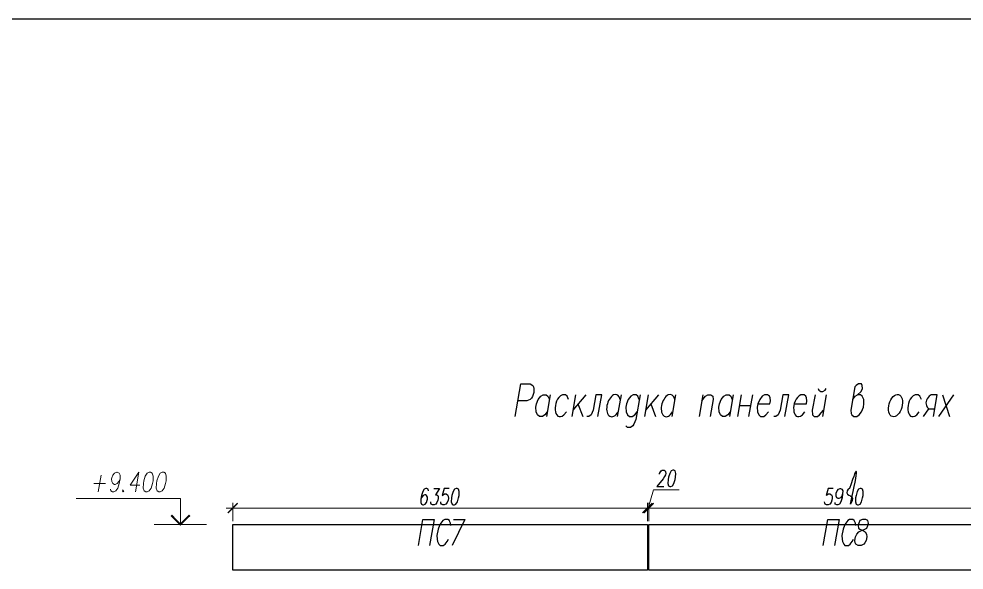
# Model space of a CAD drawing. Header units: millimetres. Extents: x 148937 to 2048786, y 870 to 351006.
# Drawn here: x 521754 to 536227, y 342560 to 351006 of the extents above; entities that cross this region are included whole.
import ezdxf

# ---------------------------------------------------------------- set-up
doc = ezdxf.new("R2010")
doc.units = ezdxf.units.MM
doc.layers.add('PDF _Геометрия', color=7, linetype='Continuous')
doc.layers.add('PDF _Сплошная заливка', color=7, linetype='Continuous', true_color=0x007eff)

msp = doc.modelspace()

# ---------------------------------------------------------------- linework, layer by layer
at = {"color": 3}
msp.add_lwpolyline([(494549.10833, 351006.44095), (642718.89428, 351006.44095), (642718.89428, 246432.46935), (494549.10833, 246432.46935)], close=True, dxfattribs=at)
at = {"layer": 'PDF _Геометрия', "lineweight": 25}
for points in [[(529352.72026, 344914.05427), (529440.7976, 345414.59133), (529580.4324, 345414.59133), (529621.24873, 345390.96082)], [(533992.89343, 345343.69981), (534003.63457, 345317.92108), (534031.56153, 345294.29058), (534061.63672, 345294.29058), (534098.15659, 345317.92108), (534117.49064, 345343.69981)], [(534521.3578, 345176.13613), (534560.0259, 345223.39714), (534594.39754, 345247.02764), (534650.25146, 345294.28865), (534673.88197, 345343.69789), (534667.43728, 345390.9589), (534654.54792, 345414.58941), (534609.43514, 345414.58941), (534572.91526, 345390.9589), (534553.58121, 345367.3284), (534491.28261, 345008.57437), (534497.72729, 344961.31336), (534510.61666, 344937.68285), (534536.39539, 344914.05235), (534583.6564, 344914.05235), (534618.02805, 344937.68285), (534656.69615, 344984.94386), (534684.62311, 345057.98361), (534693.21602, 345105.24462), (534691.06779, 345176.13613), (534667.43728, 345223.39714), (534641.65855, 345247.02764), (534594.39754, 345247.02764)], [(529584.72886, 345176.13805), (529533.17139, 345152.50755), (529393.53659, 345152.50755)], [(529844.66406, 344984.94509), (529805.99596, 344937.68408), (529769.47609, 344914.05357), (529724.36331, 344914.05357), (529696.43635, 344937.68408), (529674.95407, 344984.94509), (529670.65761, 345057.98483), (529679.25053, 345105.24584), (529707.17749, 345176.13735), (529747.99381, 345223.39836), (529782.36546, 345247.02887), (529829.62647, 345247.02887), (529855.4052, 345223.39836), (529879.0357, 345176.13735)], [(529889.77719, 345247.02694), (529831.77504, 344914.05165)], [(530171.19668, 345176.13613), (530149.7144, 345223.39714), (530123.93567, 345247.02764), (530076.67466, 345247.02764)], [(530278.60807, 345247.02694), (530218.45769, 344914.05165)], [(530433.28073, 345247.02694), (530235.64378, 345008.57367)], [(530620.17523, 344914.05165), (530680.3256, 345247.02694), (530587.95181, 345247.02694), (530544.98726, 345008.57367), (530517.06029, 344937.68215), (530482.68865, 344914.05165), (530450.46524, 344914.05165)], [(530974.63393, 345247.02694), (530914.48356, 344914.05165)], [(531268.94008, 345247.02694), (531200.19679, 344866.79064), (531172.26983, 344795.89913), (531152.93579, 344772.26862), (531118.56414, 344746.48989), (531071.30313, 344746.48989), (531045.5244, 344772.26862)], [(531256.05124, 345176.13613), (531243.16187, 345199.76663), (531232.42073, 345223.39714), (531206.642, 345247.02764), (531159.38099, 345247.02764), (531125.00935, 345223.39714), (531084.19302, 345176.13613), (531056.26606, 345105.24462), (531049.82138, 345057.98361), (531051.96961, 344984.94386), (531073.45188, 344937.68285), (531101.37884, 344914.05235), (531146.49163, 344914.05235), (531183.0115, 344937.68285), (531221.6796, 344984.94386)], [(531391.39063, 345247.02694), (531333.38849, 344914.05165)], [(531546.06111, 345247.02694), (531350.57238, 345008.57367)], [(531810.29329, 345247.02694), (531750.14291, 344914.05165)], [(532227.04999, 345247.02694), (532169.04784, 344914.05165)], [(532209.86487, 345152.50877), (532270.01524, 345223.40029), (532304.38689, 345247.03079), (532351.6479, 345247.03079), (532377.42663, 345223.40029), (532386.01954, 345176.13928), (532338.75853, 344914.0555)], [(532645.95483, 344984.94509), (532607.28673, 344937.68408), (532570.76686, 344914.05357), (532525.65408, 344914.05357), (532497.72712, 344937.68408), (532476.24484, 344984.94509), (532471.94839, 345057.98483), (532480.5413, 345105.24584), (532508.46826, 345176.13735), (532549.28458, 345223.39836), (532583.65623, 345247.02887), (532630.91724, 345247.02887), (532656.69597, 345223.39836), (532678.17825, 345176.13735)], [(532691.06578, 345247.02694), (532633.06363, 344914.05165)], [(532815.66447, 345247.02694), (532757.66232, 344914.05165)], [(532985.37411, 345247.02694), (532927.37196, 344914.05165)], [(533069.15595, 345105.24531), (533253.90354, 345105.24531), (533262.49645, 345152.50632), (533256.05176, 345199.76733), (533245.31063, 345223.39784), (533217.38367, 345247.02834), (533172.27088, 345247.02834), (533135.75101, 345223.39784), (533097.08291, 345176.13683), (533069.15595, 345105.24531), (533060.56304, 345057.9843), (533062.71127, 344984.94456), (533086.34177, 344937.68355), (533112.12051, 344914.05305), (533159.38152, 344914.05305), (533193.75316, 344937.68355), (533234.56949, 344984.94456)], [(533483.76425, 344914.05165), (533543.91463, 345247.02694), (533449.39261, 345247.02694), (533408.57628, 345008.57367), (533380.64932, 344937.68215), (533344.12945, 344914.05165), (533314.05426, 344914.05165)], [(533625.54614, 345105.24531), (533812.44195, 345105.24531), (533821.03487, 345152.50632), (533812.44195, 345199.76733), (533801.70082, 345223.39784), (533775.92208, 345247.02834), (533728.66107, 345247.02834)], [(533945.63216, 345247.02694), (533902.66761, 345008.57367), (533906.96406, 344937.68215), (533932.74279, 344914.05165), (533980.0038, 344914.05165), (534014.37545, 344937.68215), (534074.52582, 345008.57367)], [(534115.3418, 345247.02694), (534057.33965, 344914.05165)], [(535573.98807, 345176.13613), (535550.35756, 345223.39714), (535524.57883, 345247.02764), (535477.31782, 345247.02764)], [(535758.73687, 344914.05427), (535816.73902, 345247.02957), (535724.36523, 345247.02957), (535689.99359, 345223.39906)], [(536065.93186, 345247.02694), (535836.0715, 344914.05165)], [(535894.07408, 345247.02694), (536005.78192, 344914.05165)], [(530315.12645, 345105.24531), (530388.1662, 344914.05305)], [(531427.90902, 345105.24531), (531503.09699, 344914.05305)], [(532785.58832, 345081.61796), (532957.44654, 345081.61796)], [(535604.06422, 344914.05427), (535687.8451, 345032.2068)], [(535659.9184, 345057.98553), (535687.84536, 345032.2068), (535780.21915, 345032.2068)], [(530100.30517, 344937.68285), (530138.97327, 344984.94386)], [(533752.29158, 344937.68355), (533790.95968, 344984.94456)], [(535500.94832, 344937.68285), (535539.61642, 344984.94386)], [(531563.24623, 344031.13146), (531565.39446, 344041.8726), (531576.1356, 344065.5031), (531586.87673, 344078.39247), (531604.06256, 344089.13361), (531634.13774, 344089.13361), (531649.17534, 344078.39247), (531653.47179, 344065.5031), (531657.76825, 344041.8726), (531653.47179, 344018.24209), (531640.58243, 343994.61159), (531619.10015, 343960.23994), (531522.4299, 343839.93919), (531629.84129, 343839.93919)], [(528025.11711, 343775.49184), (528022.96888, 343799.12234), (528001.48661, 343809.86348), (527986.44901, 343809.86348), (527960.67028, 343799.12234), (527939.188, 343762.60247), (527919.85395, 343702.45209), (527909.11281, 343644.44995), (527909.11281, 343595.04071), (527919.85395, 343571.4102), (527941.33623, 343560.66907), (527949.92914, 343560.66907), (527975.70787, 343571.4102), (527995.04192, 343595.04071), (528007.93129, 343631.56058), (528010.07952, 343644.44995), (528010.07952, 343678.82159), (527997.19015, 343702.45209), (527977.8561, 343715.34146), (527969.26319, 343715.34146), (527943.48446, 343702.45209), (527924.15041, 343678.82159), (527909.11281, 343644.44995)], [(528108.89677, 343809.86645), (528194.82588, 343809.86645), (528132.52727, 343715.34443), (528154.00955, 343715.34443), (528169.04714, 343702.45507), (528173.3436, 343691.71393), (528175.49183, 343655.19406), (528171.19537, 343631.56355), (528156.15778, 343595.04368), (528136.82373, 343571.41318), (528111.045, 343560.67204), (528089.56272, 343560.67204), (528068.08044, 343571.41318), (528061.63576, 343584.30254), (528059.48753, 343607.93305)], [(528340.90466, 343809.86645), (528263.56846, 343809.86645), (528237.78973, 343702.45507), (528248.53087, 343715.34443), (528272.16137, 343726.08557), (528295.79188, 343726.08557), (528317.27416, 343715.34443), (528328.01529, 343691.71393), (528330.16352, 343655.19406), (528325.86707, 343631.56355), (528310.82947, 343595.04368), (528291.49542, 343571.41318), (528267.86492, 343560.67204), (528244.23441, 343560.67204), (528222.75214, 343571.41318), (528216.30745, 343584.30254), (528214.15923, 343607.93305)], [(534220.60505, 343809.86645), (534143.26885, 343809.86645), (534115.34189, 343702.45507), (534126.08303, 343715.34443), (534151.86176, 343726.08557), (534173.34404, 343726.08557), (534194.82631, 343715.34443), (534205.56745, 343691.71393), (534207.71568, 343655.19406), (534203.41922, 343631.56355), (534190.52986, 343595.04368), (534169.04758, 343571.41318), (534145.41708, 343560.67204), (534121.78657, 343560.67204), (534100.30429, 343571.41318), (534093.85961, 343584.30254), (534091.71138, 343607.93305)], [(534366.68514, 343726.08242), (534353.79578, 343691.71078), (534334.46173, 343668.08028), (534308.68299, 343655.19091), (534300.09008, 343655.19091), (534280.75603, 343668.08028), (534267.86667, 343691.71078), (534267.86667, 343726.08242), (534270.01489, 343738.97179), (534282.90426, 343775.49166), (534302.23831, 343799.12217), (534328.01704, 343809.8633), (534336.60995, 343809.8633), (534355.944, 343799.12217), (534368.83337, 343775.49166), (534366.68514, 343726.08242), (534358.09223, 343668.08028), (534338.75818, 343607.9299), (534317.2759, 343571.41003), (534291.49717, 343560.66889), (534276.45958, 343560.66889), (534254.9773, 343571.41003), (534250.68085, 343595.04053)], [(534474.09653, 343809.86645), (534450.46602, 343799.12531), (534437.57666, 343775.49481)], [(527870.44445, 342937.68215), (527939.18774, 343337.25251), (528113.19418, 343337.25251), (528042.30267, 342937.68215)], [(528368.83267, 343242.73119), (528362.38799, 343281.39929), (528353.79508, 343298.58511), (528345.20217, 343317.91916), (528323.71989, 343337.25321), (528274.31065, 343337.25321), (528246.38369, 343317.91916), (528231.3461, 343298.58511), (528214.16027, 343281.39929), (528194.82623, 343242.73119), (528173.34395, 343184.72904), (528156.15813, 343090.20702), (528158.30635, 343032.20487), (528164.75104, 342995.685), (528181.93686, 342957.0169), (528203.41914, 342937.68285), (528252.82837, 342937.68285), (528280.75533, 342957.0169), (528312.97875, 342995.685), (528332.3128, 343032.20487)], [(528409.64952, 343337.25373), (528583.65597, 343337.25373), (528390.31547, 342937.68338)], [(534070.22867, 342937.68215), (534141.12018, 343337.25251), (534312.9784, 343337.25251), (534244.23511, 342937.68215)], [(534568.61907, 343242.73119), (534564.32262, 343281.39929), (534555.7297, 343298.58511), (534544.98857, 343317.91916), (534523.50629, 343337.25321), (534474.09705, 343337.25321), (534446.17009, 343317.91916), (534431.1325, 343298.58511), (534416.0949, 343281.39929), (534396.76085, 343242.73119), (534373.13035, 343184.72904), (534355.94453, 343090.20702), (534358.09276, 343032.20487), (534364.53744, 342995.685), (534383.87149, 342957.0169), (534403.20554, 342937.68285), (534454.763, 342937.68285), (534482.68996, 342957.0169), (534512.76515, 342995.685), (534532.0992, 343032.20487)]]:
    msp.add_lwpolyline(points, dxfattribs=at)
at = {"layer": 'PDF _Геометрия', "color": 30, "lineweight": 15, "true_color": 0xff7e00}
for points in [[(523013.30256, 344016.09666), (522968.18978, 343758.30934)], [(523303.31242, 343958.09032), (523286.1266, 343915.12576), (523260.34787, 343887.1988), (523228.12445, 343872.16121), (523217.38332, 343872.16121), (523191.60458, 343887.1988), (523176.56699, 343915.12576), (523172.27053, 343958.09032), (523176.56699, 343973.12791), (523193.75281, 344016.09247), (523217.38332, 344044.01943), (523251.75496, 344059.05702), (523260.34787, 344059.05702), (523288.27483, 344044.01943), (523303.31242, 344016.09247), (523303.31242, 343958.09032), (523290.42306, 343887.1988), (523268.94078, 343816.30729), (523241.01382, 343773.34273), (523208.7904, 343758.30514), (523187.30813, 343758.30514), (523161.5294, 343773.34273), (523155.08471, 343801.26969)], [(523537.47064, 343758.30759), (523591.17634, 344059.05947), (523455.83799, 343859.27429), (523606.21393, 343859.27429)], [(522901.59489, 343887.1995), (523079.89779, 343887.1995)], [(523352.72184, 343788.38068), (523339.83247, 343773.34308), (523348.42538, 343758.30549), (523361.31475, 343773.34308)], [(524227.05209, 343257.77036), (524227.05209, 343659.48894), (522628.77071, 343659.48894)], [(524628.76962, 343257.77036), (523827.48072, 343257.77036)]]:
    msp.add_lwpolyline(points, dxfattribs=at)
for points in [[(523750.14309, 344059.05947), (523717.91967, 344044.02187), (523689.99271, 344001.05732), (523668.51044, 343930.1658), (523659.91753, 343887.20125), (523657.7693, 343816.30974), (523670.65866, 343773.34518), (523698.58562, 343758.30759), (523717.91967, 343758.30759), (523750.14309, 343773.34518), (523778.07005, 343816.30974), (523799.55233, 343887.20125), (523808.14524, 343930.1658), (523810.29346, 344001.05732), (523797.4041, 344044.02187), (523771.62537, 344059.05947)], [(523949.92669, 344059.05947), (523917.70328, 344044.02187), (523889.77632, 344001.05732), (523868.29404, 343930.1658), (523859.70113, 343887.20125), (523857.5529, 343816.30974), (523870.44227, 343773.34518), (523898.36923, 343758.30759), (523917.70328, 343758.30759), (523949.92669, 343773.34518), (523977.85365, 343816.30974), (524001.48416, 343887.20125), (524007.92884, 343930.1658), (524010.07707, 344001.05732), (523999.33593, 344044.02187), (523971.40897, 344059.05947)]]:
    msp.add_lwpolyline(points, close=True, dxfattribs=at)
at = {"layer": 'PDF _Геометрия', "lineweight": 25}
for points in [[(531767.33048, 344089.13343), (531741.55175, 344078.39229), (531720.06947, 344041.87242), (531700.73543, 343983.87027), (531694.29074, 343947.3504), (531692.14251, 343887.20003), (531700.73543, 343852.82838), (531722.2177, 343839.93902), (531737.2553, 343839.93902), (531763.03403, 343852.82838), (531784.51631, 343887.20003), (531803.85036, 343947.3504), (531810.29504, 343983.87027), (531812.44327, 344041.87242), (531803.85036, 344078.39229), (531782.36808, 344089.13343)], [(528450.46637, 343809.86645), (528424.68764, 343799.12531), (528403.20536, 343762.60544), (528383.87131, 343702.45507), (528379.57486, 343668.08342), (528375.2784, 343607.93305), (528386.01954, 343571.41318), (528405.35359, 343560.67204), (528422.53941, 343560.67204), (528446.16992, 343571.41318), (528467.65219, 343607.93305), (528486.98624, 343668.08342), (528493.43093, 343702.45507), (528495.57915, 343762.60544), (528486.98624, 343799.12531), (528465.50397, 343809.86645)], [(534637.36175, 343809.86645), (534611.58301, 343799.12531), (534590.10074, 343762.60544), (534572.91491, 343702.45507), (534566.47023, 343668.08342), (534562.17378, 343607.93305), (534572.91491, 343571.41318), (534594.39719, 343560.67204), (534609.43479, 343560.67204), (534635.21352, 343571.41318), (534656.6958, 343607.93305), (534673.88162, 343668.08342), (534680.3263, 343702.45507), (534682.47453, 343762.60544), (534673.88162, 343799.12531), (534652.39934, 343809.86645)], [(534673.88013, 343337.25373), (534633.0638, 343317.91968), (534613.72976, 343281.39981), (534607.28507, 343242.73171), (534611.58153, 343204.06361), (534633.0638, 343184.72957), (534680.32481, 343165.39552), (534712.54823, 343148.20969), (534731.88228, 343109.5416), (534738.32696, 343070.8735), (534727.58582, 343012.87135), (534708.25177, 342976.35148), (534693.21418, 342957.01743), (534652.39785, 342937.68338), (534602.98862, 342937.68338), (534568.61697, 342957.01743), (534560.02406, 342976.35148), (534553.57938, 343012.87135), (534564.32052, 343070.8735), (534583.65457, 343109.5416), (534613.72976, 343148.20969), (534654.54608, 343165.39552), (534708.25177, 343184.72957), (534736.17873, 343204.06361), (534755.51278, 343242.73171), (534761.95747, 343281.39981), (534755.51278, 343317.91968), (534723.28937, 343337.25373)]]:
    msp.add_lwpolyline(points, close=True, dxfattribs=at)
at = {"layer": 'PDF _Геометрия', "color": 150, "lineweight": 9, "true_color": 0x007eff}
for points in [[(531387.09217, 343511.25965), (531470.87305, 343790.52926), (531861.85049, 343790.52926)], [(525028.33683, 343309.33009), (525028.33683, 343590.74792)], [(524927.37205, 343511.25965), (531477.31842, 343511.25965)], [(531378.49961, 343511.25965), (531228.12367, 343511.25965)], [(531296.86809, 343511.25965), (537477.31904, 343511.25965)], [(531378.49961, 343511.25965), (531397.83366, 343511.25965), (531378.49961, 343511.25965)], [(531397.83287, 343511.25965), (531548.20881, 343511.25965)]]:
    msp.add_lwpolyline(points, dxfattribs=at)
for points in [[(531378.49961, 343590.74792), (531378.49961, 343309.33009)], [(531397.83287, 343590.74792), (531397.83287, 343309.33009)]]:
    msp.add_lwpolyline(points, close=True, dxfattribs=at)
at = {"layer": 'PDF _Геометрия', "color": 152, "lineweight": 30, "true_color": 0x2776bb}
for points in [[(531378.49961, 343257.77036), (531378.49961, 342559.59635), (525028.33845, 342559.59635), (525028.33845, 343257.77036)], [(537376.35208, 343257.77036), (537376.35208, 342559.59635), (531397.8345, 342559.59635), (531397.8345, 343257.77036)]]:
    msp.add_lwpolyline(points, close=True, dxfattribs=at)
at = {"layer": 'PDF _Геометрия', "lineweight": 25}
for centre, major_axis, ratio, start_param, end_param in [((530860.30629, 345080.31141), (-46.03913, -168.73869), 0.5671835818, 2.3201297292, 7.4149643049), ((531695.96565, 345080.31141), (-46.03917, -168.73883), 0.5671835818, 2.3201297244, 7.4149642967), ((535177.29829, 345080.82086), (-46.05575, -168.86497), 0.5737577275, 3.5320468422, 9.8152321494), ((534023.64128, 341949.27287), (-551.82555, -2126.22189), 0.0291147039, 2.4460328342, 3.6545795988)]:
    msp.add_ellipse(centre, major_axis=major_axis, ratio=ratio, start_param=start_param, end_param=end_param, dxfattribs=at)
for points in [[(529621.24873, 345390.96082), (529663.03176, 345337.04031), (529632.24049, 345220.28413), (529584.72886, 345176.13805)], [(530076.67466, 345247.02764), (529908.75486, 345168.15188), (529940.51283, 344810.04232), (530100.30517, 344937.68285)], [(533728.66107, 345247.02834), (533560.74127, 345168.15258), (533592.49924, 344810.04302), (533752.29158, 344937.68355)], [(535477.31782, 345247.02764), (535309.39802, 345168.15188), (535341.15599, 344810.04232), (535500.94832, 344937.68285)], [(535689.99359, 345223.39906), (535644.98822, 345174.6701), (535625.58256, 345119.17421), (535659.9184, 345057.98553)], [(534437.57666, 343775.49481), (534399.87526, 343666.75868), (534588.63287, 343742.94916), (534486.98589, 343571.41318)]]:
    msp.add_open_spline(points, degree=3, dxfattribs=at)
at = {"layer": 'PDF _Сплошная заливка', "lineweight": 9, "transparency": 33554559}
for points in [[(525094.93573, 343592.89335), (524961.74562, 343427.47982), (524944.55979, 343442.51741)], [(525109.97053, 343577.85856), (525094.93294, 343592.89615), (524961.74282, 343427.48262)], [(531294.71777, 343442.51916), (531309.75536, 343427.48157), (531445.0937, 343592.8951)], [(531294.71777, 343442.51916), (531309.75536, 343427.48157), (531445.0937, 343592.8951)], [(531309.75693, 343427.48), (531445.09528, 343592.89353), (531460.13287, 343577.85594)], [(531309.75693, 343427.48), (531445.09528, 343592.89353), (531460.13287, 343577.85594)], [(531464.42959, 343592.89335), (531331.23947, 343427.47982), (531314.05365, 343442.51741)], [(531464.42959, 343592.89335), (531331.23947, 343427.47982), (531314.05365, 343442.51741)], [(531479.46657, 343577.85856), (531464.42898, 343592.89615), (531331.23886, 343427.48262)], [(531479.46657, 343577.85856), (531464.42898, 343592.89615), (531331.23886, 343427.48262)]]:
    msp.add_solid(points, dxfattribs=at)
at = {"layer": 'PDF _Сплошная заливка', "color": 7, "lineweight": 15, "transparency": 33554559}
for points in [[(524098.15493, 343410.29487), (524076.67265, 343388.8126), (524227.04859, 343279.25298)], [(524076.67353, 343388.81347), (524227.04947, 343279.25386), (524227.04947, 343238.43753)], [(524227.05209, 343279.25176), (524227.05209, 343238.43543), (524358.09398, 343410.29365)], [(524227.05209, 343238.43491), (524358.09398, 343410.29313), (524379.57626, 343388.81085)]]:
    msp.add_solid(points, dxfattribs=at)

doc.saveas('drawing.dxf')
